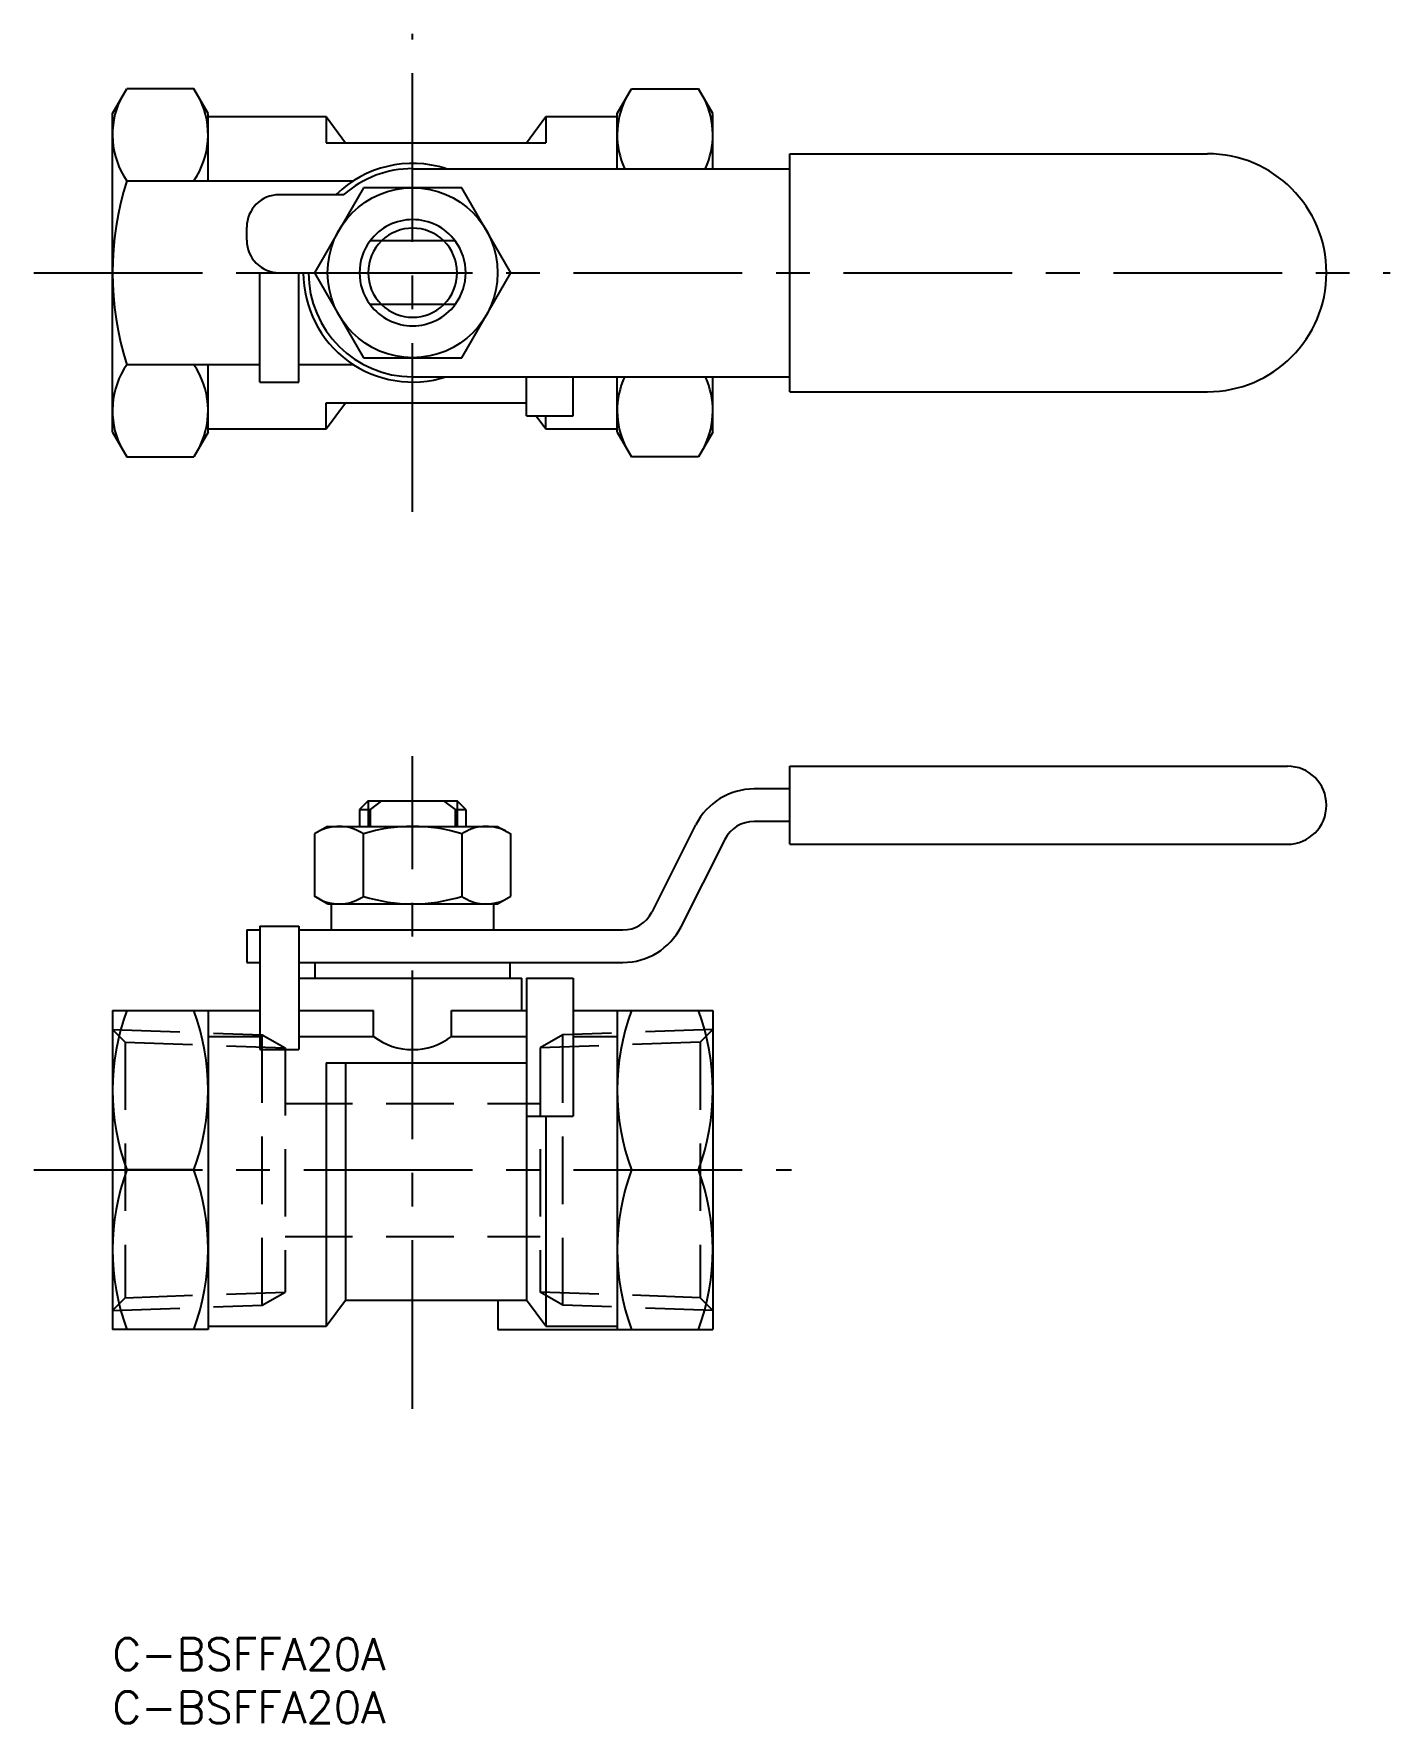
# Model space of a CAD drawing. Extents: x -7 to 120, y -8 to 151.
import ezdxf

# ---------------------------------------------------------------- set-up
doc = ezdxf.new("R2010")
doc.units = 0
doc.header["$LTSCALE"] = 0.5
doc.linetypes.add('CENTER', pattern=[50.8, 31.75, -6.35, 6.35, -6.35])
doc.linetypes.add('DASHED', pattern=[19.05, 12.7, -6.35])
doc.layers.get('0').update_dxf_attribs({"linetype": 'CONTINUOUS'})
doc.layers.add('CENTER', color=1, linetype='CENTER')
doc.styles.get("Standard").update_dxf_attribs({"font": 'txt.shx', "height": 3, "bigfont": 'bigfont.shx'})

# ---------------------------------------------------------------- blocks, each defined once
blk = doc.blocks.new('*U12')
at = {"color": 7, "linetype": 'CONTINUOUS'}
blk.add_text('C-BSFFA20A', height=3, dxfattribs=at).set_placement((0, -3))
blk = doc.blocks.new('*U13')
at = {"color": 7, "linetype": 'CONTINUOUS'}
blk.add_text('C-BSFFA20A', height=3, dxfattribs=at).set_placement((0, -8))

msp = doc.modelspace()

# ---------------------------------------------------------------- linework, layer by layer
at = {"color": 7, "linetype": 'CONTINUOUS'}
for p, q in [((0, 143.52), (1.34, 145.84)), ((7.66, 145.84), (1.34, 145.84)), ((9, 143.52), (7.66, 145.84)), ((47.5, 143.52), (48.84, 145.84)), ((48.84, 145.84), (55.16, 145.84)), ((56.5, 143.52), (55.16, 145.84)), ((0, 113.52), (0, 143.52)), ((9, 137.18), (9, 143.52)), ((9, 143.21), (20.11, 143.21)), ((20.11, 143.21), (21.94, 140.76)), ((20.11, 143.21), (20.11, 140.76)), ((38.96, 140.76), (40.8, 143.21)), ((40.8, 143.21), (47.5, 143.21)), ((40.8, 143.21), (40.8, 140.76)), ((47.5, 138.31), (47.5, 143.52)), ((56.5, 138.31), (56.5, 143.52)), ((20.11, 140.76), (40.8, 140.76)), ((63.76, 117.31), (63.76, 139.72)), ((63.76, 139.72), (103.05, 139.72)), ((1.34, 137.18), (22.7, 137.18)), ((28.25, 138.31), (63.76, 138.31)), ((15.7, 135.87), (21.77, 135.87)), ((23.63, 136.52), (19.01, 128.52)), ((32.87, 136.52), (23.63, 136.52)), ((37.49, 128.52), (32.87, 136.52)), ((12.64, 131.58), (12.64, 132.8)), ((32.25, 131.52), (24.25, 131.52)), ((13.86, 118.23), (13.86, 128.52)), ((13.86, 128.52), (18.45, 128.52)), ((17.54, 118.23), (17.54, 128.52)), ((19.01, 128.52), (23.63, 120.52)), ((32.87, 120.52), (37.49, 128.52)), ((32.25, 125.52), (24.25, 125.52)), ((13.86, 119.86), (1.34, 119.86)), ((9, 113.52), (9, 119.86)), ((22.7, 119.86), (17.54, 119.86)), ((23.63, 120.52), (32.87, 120.52)), ((13.86, 118.23), (17.54, 118.23)), ((28.25, 118.72), (63.76, 118.72)), ((38.96, 115.05), (38.96, 118.72)), ((43.37, 115.05), (43.37, 118.72)), ((47.5, 113.52), (47.5, 118.72)), ((56.5, 113.52), (56.5, 118.72)), ((20.11, 116.27), (38.96, 116.27)), ((20.11, 113.82), (21.94, 116.27)), ((20.11, 113.82), (20.11, 116.27)), ((63.76, 117.31), (103.05, 117.31)), ((38.96, 115.05), (43.37, 115.05)), ((39.88, 115.05), (40.8, 113.82)), ((40.8, 113.82), (40.8, 115.05)), ((0, 113.52), (1.34, 111.2)), ((9, 113.52), (7.66, 111.2)), ((9, 113.82), (20.11, 113.82)), ((40.8, 113.82), (47.5, 113.82)), ((47.5, 113.52), (48.84, 111.2)), ((56.5, 113.52), (55.16, 111.2)), ((1.34, 111.2), (7.66, 111.2)), ((55.16, 111.2), (48.84, 111.2)), ((63.76, 82.07), (110.58, 82.07)), ((63.76, 74.72), (63.76, 82.07)), ((63.76, 79.93), (60.38, 79.93)), ((24.06, 78.81), (23.25, 78)), ((23.25, 78), (24.25, 78)), ((23.25, 78), (23.25, 76.41)), ((24.06, 78.81), (32.44, 78.81)), ((25.33, 78.81), (24.25, 78)), ((24.25, 78), (24.25, 76.41)), ((31.17, 78.81), (32.25, 78)), ((32.25, 78), (32.25, 76.41)), ((32.25, 78), (33.25, 78)), ((33.25, 78), (32.44, 78.81)), ((33.25, 78), (33.25, 76.41)), ((20.25, 76.41), (19.01, 75.7)), ((20.25, 76.41), (36.25, 76.41)), ((36.25, 76.41), (37.49, 75.7)), ((50.78, 68.35), (54.91, 76.56)), ((63.76, 76.87), (60.38, 76.87)), ((19.01, 75.7), (19.01, 69.83)), ((23.63, 69.83), (23.63, 75.7)), ((32.87, 75.7), (32.87, 69.83)), ((37.49, 69.83), (37.49, 75.7)), ((53.51, 66.97), (57.65, 75.18)), ((63.76, 74.72), (110.58, 74.72)), ((20.25, 69.11), (19.01, 69.83)), ((20.25, 69.11), (36.25, 69.11)), ((20.6, 66.66), (20.6, 69.11)), ((35.9, 66.66), (35.9, 69.11)), ((36.25, 69.11), (37.49, 69.83)), ((13.86, 67.03), (17.54, 67.03)), ((13.86, 67.03), (13.86, 55.4)), ((17.54, 67.03), (17.54, 55.4)), ((12.64, 66.66), (12.64, 63.6)), ((12.64, 66.66), (13.86, 66.66)), ((17.54, 66.66), (48.04, 66.66)), ((12.64, 63.6), (13.86, 63.6)), ((17.54, 63.6), (48.04, 63.6)), ((17.54, 62.13), (38.54, 62.13)), ((19.07, 62.13), (19.07, 63.6)), ((37.43, 62.13), (37.43, 63.6)), ((38.54, 59.07), (38.54, 62.13)), ((38.96, 62.13), (38.96, 31.83)), ((38.96, 62.13), (43.37, 62.13)), ((43.37, 62.13), (43.37, 49.12)), ((0, 59.07), (13.86, 59.07)), ((0, 59.07), (0, 29.07)), ((9, 59.07), (9, 29.07)), ((17.54, 59.07), (24.58, 59.07)), ((24.58, 56.62), (24.58, 59.07)), ((31.92, 56.62), (31.92, 59.07)), ((31.92, 59.07), (38.96, 59.07)), ((43.37, 59.07), (56.5, 59.07)), ((47.5, 59.07), (47.5, 29.07)), ((56.5, 59.07), (56.5, 29.07)), ((9, 56.62), (13.86, 56.62)), ((17.54, 56.62), (24.58, 56.62)), ((31.92, 56.62), (38.96, 56.62)), ((43.37, 56.62), (47.5, 56.62)), ((13.86, 55.4), (17.54, 55.4)), ((20.11, 54.17), (20.11, 29.38)), ((20.11, 54.17), (38.96, 54.17)), ((21.94, 54.17), (21.94, 31.83)), ((38.96, 49.12), (43.37, 49.12)), ((40.8, 49.12), (40.8, 29.38)), ((7.66, 44.07), (1.34, 44.07)), ((48.84, 44.07), (55.16, 44.07)), ((20.11, 29.38), (21.94, 31.83)), ((21.94, 31.83), (38.96, 31.83)), ((36.27, 31.83), (36.27, 29.07)), ((40.8, 29.38), (38.96, 31.83)), ((9, 29.07), (0, 29.07)), ((9, 29.38), (20.11, 29.38)), ((36.27, 29.07), (56.5, 29.07)), ((40.8, 29.38), (47.5, 29.38))]:
    msp.add_line(p, q, dxfattribs=at)
at = {"color": 3, "linetype": 'CONTINUOUS'}
for p, q in [((24.06, 78.81), (24.06, 76.41)), ((32.44, 78.81), (32.44, 76.41))]:
    msp.add_line(p, q, dxfattribs=at)
at = {"color": 3, "linetype": 'DASHED'}
for p, q in [((0, 57.29), (14.1, 56.8)), ((1.2, 56.09), (0, 57.29)), ((56.5, 57.29), (42.4, 56.8)), ((55.3, 56.09), (56.5, 57.29)), ((1.2, 56.09), (16.24, 55.56)), ((1.2, 56.09), (1.2, 32.05)), ((14.1, 31.34), (14.1, 56.8)), ((14.1, 56.8), (16.24, 55.56)), ((42.4, 56.8), (40.26, 55.56)), ((55.3, 56.09), (40.26, 55.56)), ((42.4, 31.34), (42.4, 56.8)), ((55.3, 56.09), (55.3, 32.05)), ((16.24, 55.56), (16.24, 32.58)), ((40.26, 55.56), (40.26, 32.58)), ((16.24, 50.32), (40.26, 50.32)), ((16.24, 37.82), (40.26, 37.82)), ((1.2, 32.05), (0, 30.85)), ((1.2, 32.05), (16.24, 32.58)), ((14.1, 31.34), (16.24, 32.58)), ((55.3, 32.05), (40.26, 32.58)), ((42.4, 31.34), (40.26, 32.58)), ((55.3, 32.05), (56.5, 30.85)), ((0, 30.85), (14.1, 31.34)), ((56.5, 30.85), (42.4, 31.34))]:
    msp.add_line(p, q, dxfattribs=at)
at = {"color": 7, "linetype": 'CONTINUOUS'}
msp.add_circle((28.25, 128.52), 8, dxfattribs=at)
for centre, radius, start, end in [((7.67, 141.51), 7.67, 154.3842, 214.3842), ((1.33, 141.51), 7.67, 325.6158, 25.6158), ((55.17, 141.51), 7.67, 154.3842, 204.6217), ((48.83, 141.51), 7.67, 335.3783, 25.6158), ((28.25, 128.52), 10.29, 72.2472, 134.4153), ((103.05, 128.52), 11.2, 270, 90), ((28.66, 128.52), 28.66, 162.412, 197.588), ((28.25, 128.52), 9.8, 90, 131.4096), ((15.7, 132.8), 3.06, 90, 180), ((28.25, 128.52), 4.19, 45.7525, 134.2475), ((15.7, 131.58), 3.06, 180, 270), ((28.25, 128.52), 5, 143.1301, 216.8699), ((28.25, 128.52), 5, 323.1301, 36.8699), ((28.25, 128.52), 10.29, 180, 287.7528), ((28.25, 128.52), 9.8, 180, 270), ((28.25, 128.52), 4.19, 225.7525, 314.2475), ((7.67, 115.53), 7.67, 145.6158, 205.6158), ((1.33, 115.53), 7.67, 334.3842, 34.3842), ((55.17, 115.53), 7.67, 155.3783, 205.6158), ((48.83, 115.53), 7.67, 334.3842, 24.6217), ((110.58, 78.4), 3.67, 270, 90), ((60.38, 73.81), 6.12, 90, 153.2803), ((21.32, 72.32), 4.09, 55.6158, 115.6158), ((28.25, 61.13), 15.29, 72.412, 107.588), ((35.18, 72.32), 4.09, 64.3842, 124.3842), ((60.38, 73.81), 3.06, 90, 153.2803), ((21.32, 73.2), 4.09, 244.3842, 304.3842), ((28.25, 84.4), 15.29, 252.412, 287.588), ((35.18, 73.2), 4.09, 235.6158, 295.6158), ((48.04, 69.72), 3.06, 270, 333.2803), ((48.04, 69.72), 6.12, 270, 333.2803), ((21.66, 51.57), 21.66, 159.7438, 200.2562), ((-12.66, 51.57), 21.66, 339.7438, 20.2562), ((69.16, 51.57), 21.66, 159.7438, 200.2562), ((34.84, 51.57), 21.66, 339.7438, 20.2562), ((28.25, 61.52), 6.12, 233.1301, 306.8699), ((21.66, 36.57), 21.66, 159.7438, 200.2562), ((-12.66, 36.57), 21.66, 339.7438, 20.2562), ((69.16, 36.57), 21.66, 159.7438, 200.2562), ((34.84, 36.57), 21.66, 339.7438, 20.2562)]:
    msp.add_arc(centre, radius, start, end, dxfattribs=at)
at = {"color": 3, "linetype": 'CONTINUOUS'}
for radius, start, end in [(5, 36.8699, 143.1301), (4.19, 134.2475, 225.7525), (4.19, 314.2475, 45.7525), (5, 216.8699, 323.1301)]:
    msp.add_arc((28.25, 128.52), radius, start, end, dxfattribs=at)
at = {"layer": 'CENTER', "color": 1, "linetype": 'CENTER'}
for p, q in [((28.25, 106.03), (28.25, 151.01)), ((-7.4, 128.52), (120.25, 128.52)), ((28.25, 21.58), (28.25, 83.03)), ((-7.4, 44.07), (63.9, 44.07))]:
    msp.add_line(p, q, dxfattribs=at)

# ---------------------------------------------------------------- block references
at = {"color": 7, "linetype": 'CONTINUOUS'}
for name in ['*U12', '*U13']:
    msp.add_blockref(name, (0, 0), dxfattribs=at)

doc.saveas('drawing.dxf')
